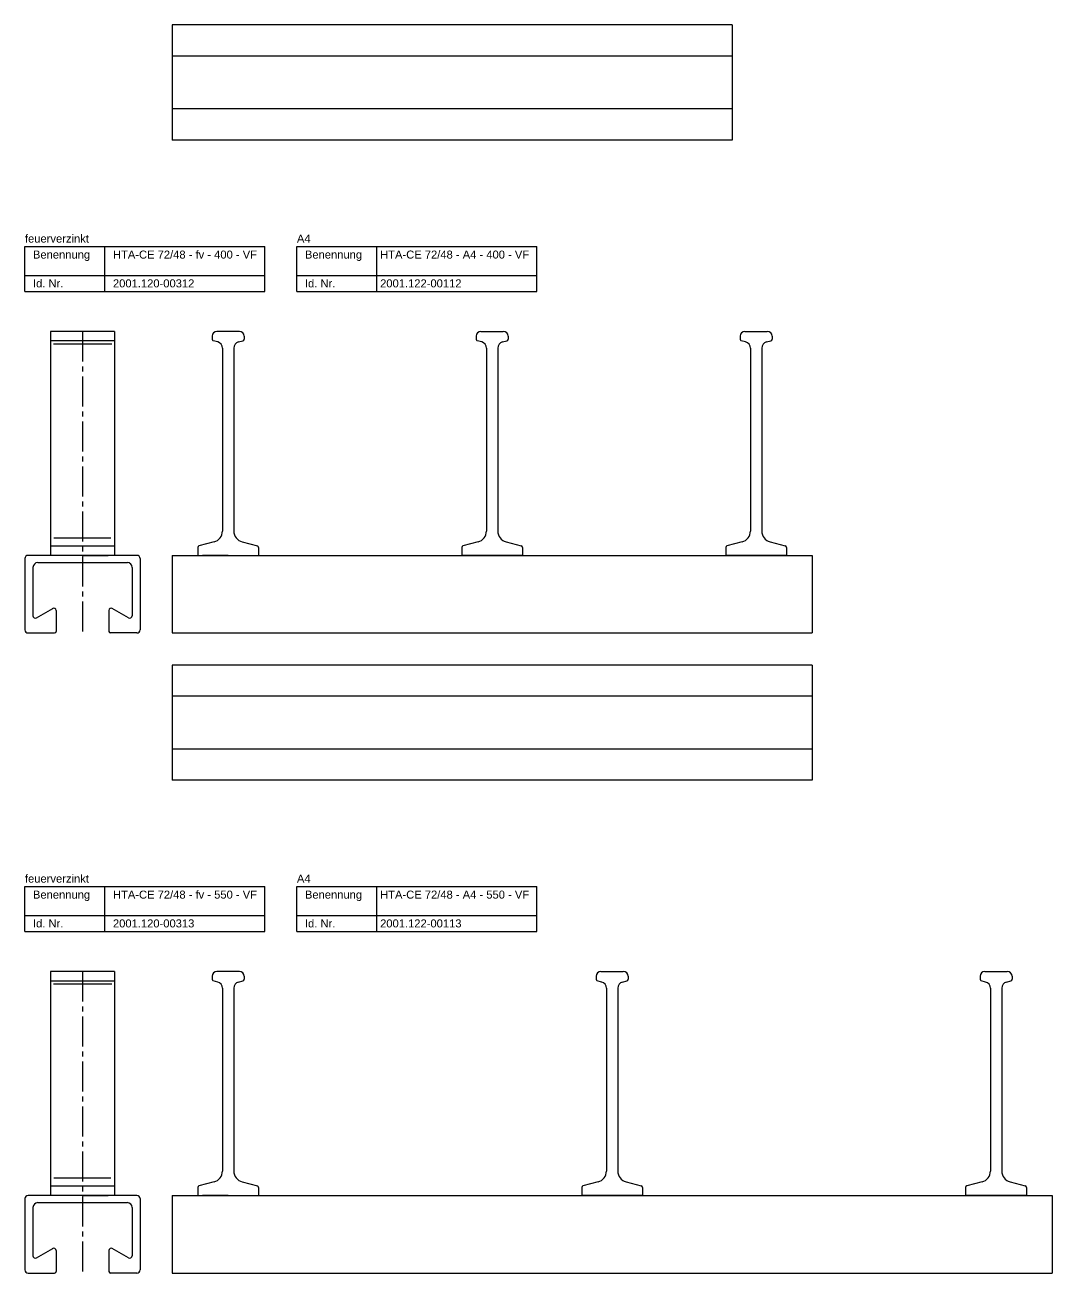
# Model space of a CAD drawing. Header units: millimetres. Extents: x 8733 to 14895, y -778 to 2763.
# Drawn here: x 8733 to 9375, y 114 to 894 of the extents above; entities that cross this region are included whole.
import ezdxf

# ---------------------------------------------------------------- set-up
doc = ezdxf.new("R2010")
doc.units = ezdxf.units.MM
doc.linetypes.add('MITTE2', pattern=[1.125, 0.75, -0.125, 0.125, -0.125])
doc.layers.add('HALFEN', color=2, linetype='CONTINUOUS')
doc.styles.add('ARIAL50', font='arial.ttf', dxfattribs={"height": 5})

msp = doc.modelspace()

# ---------------------------------------------------------------- linework, layer by layer
at = {"layer": 'HALFEN'}
for p, q in [((9174.55, 893.75), (8824.55, 893.75)), ((8824.55, 893.75), (8824.55, 821.75)), ((9174.55, 893.75), (9174.55, 821.75)), ((9174.55, 874.25), (8824.55, 874.25)), ((9174.55, 841.25), (8824.55, 841.25)), ((9174.55, 821.75), (8824.55, 821.75)), ((8732.55, 755.25), (8882.55, 755.25)), ((8732.55, 727.25), (8732.55, 755.25)), ((8782.55, 727.25), (8782.55, 755.25)), ((8882.55, 727.25), (8882.55, 755.25)), ((8902.55, 755.25), (9052.55, 755.25)), ((8902.55, 727.25), (8902.55, 755.25)), ((8952.55, 727.25), (8952.55, 755.25)), ((9052.55, 727.25), (9052.55, 755.25)), ((8732.55, 737.25), (8882.55, 737.25)), ((8902.55, 737.25), (9052.55, 737.25)), ((8732.55, 727.25), (8882.55, 727.25)), ((8902.55, 727.25), (9052.55, 727.25)), ((8788.55, 702.25), (8748.55, 702.25)), ((8748.55, 702.25), (8748.55, 562.25)), ((8788.55, 702.25), (8788.55, 562.25)), ((8866.55, 702.25), (8852.55, 702.25)), ((9017.55, 702.25), (9031.55, 702.25)), ((9182.55, 702.25), (9196.55, 702.25)), ((8788.55, 696.25), (8748.55, 696.25)), ((8849.55, 699.25), (8849.55, 697.32)), ((8853.03, 695.62), (8850.29, 696.35)), ((8866.06, 695.62), (8868.81, 696.35)), ((8869.55, 699.25), (8869.55, 697.32)), ((9014.55, 699.25), (9014.55, 697.32)), ((9018.03, 695.62), (9015.29, 696.35)), ((9031.06, 695.62), (9033.81, 696.35)), ((9034.55, 699.25), (9034.55, 697.32)), ((9179.55, 699.25), (9179.55, 697.32)), ((9183.03, 695.62), (9180.29, 696.35)), ((9196.06, 695.62), (9198.81, 696.35)), ((9199.55, 699.25), (9199.55, 697.32)), ((8856, 691.75), (8856, 577.46)), ((8863.1, 691.75), (8863.1, 577.46)), ((9021, 691.75), (9021, 577.46)), ((9028.1, 691.75), (9028.1, 577.46)), ((9186, 691.75), (9186, 577.46)), ((9193.1, 691.75), (9193.1, 577.46)), ((8850.81, 570.7), (8841.29, 568.15)), ((8868.29, 570.7), (8877.81, 568.15)), ((9015.81, 570.7), (9006.29, 568.15)), ((9033.29, 570.7), (9042.81, 568.15)), ((9180.81, 570.7), (9171.29, 568.15)), ((9198.29, 570.7), (9207.81, 568.15)), ((8802.55, 562.25), (8734.55, 562.25)), ((8748.55, 568.15), (8788.55, 568.15)), ((8768.55, 562.25), (8752.55, 562.25)), ((8768.55, 562.25), (8784.55, 562.25)), ((8824.55, 562.25), (9224.55, 562.25)), ((8824.55, 562.25), (8824.55, 513.75)), ((8840.55, 567.18), (8840.55, 562.25)), ((8840.55, 562.25), (8878.55, 562.25)), ((8859.55, 562.25), (8843.55, 562.25)), ((8859.55, 562.25), (8875.55, 562.25)), ((8878.55, 567.18), (8878.55, 562.25)), ((9005.55, 567.18), (9005.55, 562.25)), ((9043.55, 562.25), (9005.55, 562.25)), ((9024.55, 562.25), (9008.55, 562.25)), ((9024.55, 562.25), (9040.55, 562.25)), ((9043.55, 567.18), (9043.55, 562.25)), ((9170.55, 567.18), (9170.55, 562.25)), ((9208.55, 562.25), (9170.55, 562.25)), ((9189.55, 562.25), (9173.55, 562.25)), ((9189.55, 562.25), (9205.55, 562.25)), ((9208.55, 567.18), (9208.55, 562.25)), ((9224.55, 562.25), (9224.55, 513.75)), ((8732.55, 560.25), (8732.55, 515.75)), ((8737.55, 554.75), (8737.55, 524.55)), ((8740.55, 557.75), (8796.55, 557.75)), ((8799.55, 554.75), (8799.55, 524.55)), ((8804.55, 560.25), (8804.55, 515.75)), ((8739.8, 523.25), (8750.03, 529.16)), ((8752.05, 527.75), (8752.05, 514.75)), ((8785.05, 527.75), (8785.05, 514.75)), ((8797.3, 523.25), (8787.07, 529.16)), ((8734.55, 513.75), (8751.05, 513.75)), ((8802.55, 513.75), (8786.05, 513.75)), ((8824.55, 513.75), (9224.55, 513.75)), ((9224.55, 493.75), (8824.55, 493.75)), ((8824.55, 493.75), (8824.55, 421.75)), ((9224.55, 493.75), (9224.55, 421.75)), ((9224.55, 474.25), (8824.55, 474.25)), ((9224.55, 441.25), (8824.55, 441.25)), ((9224.55, 421.75), (8824.55, 421.75)), ((8732.55, 355.25), (8882.55, 355.25)), ((8732.55, 327.25), (8732.55, 355.25)), ((8782.55, 327.25), (8782.55, 355.25)), ((8882.55, 327.25), (8882.55, 355.25)), ((8902.55, 355.25), (9052.55, 355.25)), ((8902.55, 327.25), (8902.55, 355.25)), ((8952.55, 327.25), (8952.55, 355.25)), ((9052.55, 327.25), (9052.55, 355.25)), ((8732.55, 337.25), (8882.55, 337.25)), ((8902.55, 337.25), (9052.55, 337.25)), ((8732.55, 327.25), (8882.55, 327.25)), ((8902.55, 327.25), (9052.55, 327.25)), ((8788.55, 302.25), (8748.55, 302.25)), ((8748.55, 302.25), (8748.55, 162.25)), ((8788.55, 302.25), (8788.55, 162.25)), ((8849.55, 299.25), (8849.55, 297.32)), ((8866.55, 302.25), (8852.55, 302.25)), ((8869.55, 299.25), (8869.55, 297.32)), ((9089.55, 299.25), (9089.55, 297.32)), ((9092.55, 302.25), (9106.55, 302.25)), ((9109.55, 299.25), (9109.55, 297.32)), ((9329.55, 299.25), (9329.55, 297.32)), ((9332.55, 302.25), (9346.55, 302.25)), ((9349.55, 299.25), (9349.55, 297.32)), ((8788.55, 296.25), (8748.55, 296.25)), ((8853.03, 295.62), (8850.29, 296.35)), ((8856, 291.75), (8856, 177.46)), ((8863.1, 291.75), (8863.1, 177.46)), ((8866.06, 295.62), (8868.81, 296.35)), ((9093.03, 295.62), (9090.29, 296.35)), ((9096, 291.75), (9096, 177.46)), ((9103.1, 291.75), (9103.1, 177.46)), ((9106.06, 295.62), (9108.81, 296.35)), ((9333.03, 295.62), (9330.29, 296.35)), ((9336, 291.75), (9336, 177.46)), ((9343.1, 291.75), (9343.1, 177.46)), ((9346.06, 295.62), (9348.81, 296.35)), ((8748.55, 168.15), (8788.55, 168.15)), ((8840.55, 167.18), (8840.55, 162.25)), ((8850.81, 170.7), (8841.29, 168.15)), ((8868.29, 170.7), (8877.81, 168.15)), ((8878.55, 167.18), (8878.55, 162.25)), ((9080.55, 167.18), (9080.55, 162.25)), ((9090.81, 170.7), (9081.29, 168.15)), ((9108.29, 170.7), (9117.81, 168.15)), ((9118.55, 167.18), (9118.55, 162.25)), ((9320.55, 167.18), (9320.55, 162.25)), ((9330.81, 170.7), (9321.29, 168.15)), ((9348.29, 170.7), (9357.81, 168.15)), ((9358.55, 167.18), (9358.55, 162.25)), ((8732.55, 160.25), (8732.55, 115.75)), ((8802.55, 162.25), (8734.55, 162.25)), ((8740.55, 157.75), (8796.55, 157.75)), ((8768.55, 162.25), (8752.55, 162.25)), ((8768.55, 162.25), (8784.55, 162.25)), ((8804.55, 160.25), (8804.55, 115.75)), ((8824.55, 162.25), (9374.55, 162.25)), ((8824.55, 162.25), (8824.55, 113.75)), ((8840.55, 162.25), (8878.55, 162.25)), ((8859.55, 162.25), (8843.55, 162.25)), ((8859.55, 162.25), (8875.55, 162.25)), ((9118.55, 162.25), (9080.55, 162.25)), ((9099.55, 162.25), (9083.55, 162.25)), ((9099.55, 162.25), (9115.55, 162.25)), ((9358.55, 162.25), (9320.55, 162.25)), ((9339.55, 162.25), (9323.55, 162.25)), ((9339.55, 162.25), (9355.55, 162.25)), ((9374.55, 162.25), (9374.55, 113.75)), ((8737.55, 154.75), (8737.55, 124.55)), ((8799.55, 154.75), (8799.55, 124.55)), ((8739.8, 123.25), (8750.03, 129.16)), ((8752.05, 127.75), (8752.05, 114.75)), ((8785.05, 127.75), (8785.05, 114.75)), ((8797.3, 123.25), (8787.07, 129.16)), ((8734.55, 113.75), (8751.05, 113.75)), ((8802.55, 113.75), (8786.05, 113.75)), ((8824.55, 113.75), (9374.55, 113.75))]:
    msp.add_line(p, q, dxfattribs=at)
at = {"layer": 'HALFEN', "color": 1, "linetype": 'MITTE2', "ltscale": 25}
for p, q in [((8768.55, 702.25), (8768.55, 513.75)), ((8768.55, 302.25), (8768.55, 113.75))]:
    msp.add_line(p, q, dxfattribs=at)
at = {"layer": 'HALFEN', "color": 1}
for p, q in [((8786.79, 694.25), (8750.31, 694.25)), ((8750.57, 573.2), (8786.21, 573.2)), ((8786.79, 294.25), (8750.31, 294.25)), ((8750.57, 173.2), (8786.21, 173.2))]:
    msp.add_line(p, q, dxfattribs=at)
at = {"layer": 'HALFEN'}
for centre, radius, start, end in [((8852.55, 699.25), 3, 90, 180), ((8866.55, 699.25), 3, 0, 90), ((9017.55, 699.25), 3, 90, 180), ((9031.55, 699.25), 3, 0, 90), ((9182.55, 699.25), 3, 90, 180), ((9196.55, 699.25), 3, 0, 90), ((8850.55, 697.32), 1, 180, 255), ((8852, 691.75), 4, 0, 75), ((8867.1, 691.75), 4, 105, 180), ((8868.55, 697.32), 1, 285, 0), ((9015.55, 697.32), 1, 180, 255), ((9017, 691.75), 4, 0, 75), ((9032.1, 691.75), 4, 105, 180), ((9033.55, 697.32), 1, 285, 0), ((9180.55, 697.32), 1, 180, 255), ((9182, 691.75), 4, 0, 75), ((9197.1, 691.75), 4, 105, 180), ((9198.55, 697.32), 1, 285, 0), ((8849, 577.46), 7, 285, 0), ((8870.1, 577.46), 7, 180, 255), ((9014, 577.46), 7, 285, 0), ((9035.1, 577.46), 7, 180, 255), ((9179, 577.46), 7, 285, 0), ((9200.1, 577.46), 7, 180, 255), ((8734.55, 560.25), 2, 90, 180), ((8802.55, 560.25), 2, 0, 90), ((8841.55, 567.18), 1, 105, 180), ((8877.55, 567.18), 1, 0, 75), ((9006.55, 567.18), 1, 105, 180), ((9042.55, 567.18), 1, 0, 75), ((9171.55, 567.18), 1, 105, 180), ((9207.55, 567.18), 1, 0, 75), ((8740.55, 554.75), 3, 90, 180), ((8796.55, 554.75), 3, 0, 90), ((8739.05, 524.55), 1.5, 180, 300), ((8750.55, 527.75), 1.5, 0, 129.71139), ((8786.55, 527.75), 1.5, 50.28861, 180), ((8798.05, 524.55), 1.5, 240, 0), ((8734.55, 515.75), 2, 180, 270), ((8802.55, 515.75), 2, 270, 0), ((8751.05, 514.75), 1, 270, 0), ((8786.05, 514.75), 1, 180, 270), ((8852.55, 299.25), 3, 90, 180), ((8850.55, 297.32), 1, 180, 255), ((8866.55, 299.25), 3, 0, 90), ((8868.55, 297.32), 1, 285, 0), ((9092.55, 299.25), 3, 90, 180), ((9090.55, 297.32), 1, 180, 255), ((9106.55, 299.25), 3, 0, 90), ((9108.55, 297.32), 1, 285, 0), ((9332.55, 299.25), 3, 90, 180), ((9330.55, 297.32), 1, 180, 255), ((9346.55, 299.25), 3, 0, 90), ((9348.55, 297.32), 1, 285, 0), ((8852, 291.75), 4, 0, 75), ((8867.1, 291.75), 4, 105, 180), ((9092, 291.75), 4, 0, 75), ((9107.1, 291.75), 4, 105, 180), ((9332, 291.75), 4, 0, 75), ((9347.1, 291.75), 4, 105, 180), ((8849, 177.46), 7, 285, 0), ((8870.1, 177.46), 7, 180, 255), ((9089, 177.46), 7, 285, 0), ((9110.1, 177.46), 7, 180, 255), ((9329, 177.46), 7, 285, 0), ((9350.1, 177.46), 7, 180, 255), ((8841.55, 167.18), 1, 105, 180), ((8877.55, 167.18), 1, 0, 75), ((9081.55, 167.18), 1, 105, 180), ((9117.55, 167.18), 1, 0, 75), ((9321.55, 167.18), 1, 105, 180), ((9357.55, 167.18), 1, 0, 75), ((8734.55, 160.25), 2, 90, 180), ((8740.55, 154.75), 3, 90, 180), ((8796.55, 154.75), 3, 0, 90), ((8802.55, 160.25), 2, 0, 90), ((8750.55, 127.75), 1.5, 0, 129.71139), ((8786.55, 127.75), 1.5, 50.28861, 180), ((8739.05, 124.55), 1.5, 180, 300), ((8798.05, 124.55), 1.5, 240, 0), ((8734.55, 115.75), 2, 180, 270), ((8751.05, 114.75), 1, 270, 0), ((8786.05, 114.75), 1, 180, 270), ((8802.55, 115.75), 2, 270, 0)]:
    msp.add_arc(centre, radius, start, end, dxfattribs=at)

# ---------------------------------------------------------------- texts
at = {"layer": 'HALFEN', "style": 'ARIAL50'}
for s, p in [('feuerverzinkt', (8732.55, 757.75)), ('A4', (8902.55, 757.75)), ('Benennung', (8737.55, 747.75)), ('HTA-CE 72/48 - fv - 400 - VF', (8787.55, 747.75)), ('Benennung', (8907.55, 747.75)), ('HTA-CE 72/48 - A4 - 400 - VF', (8954.55, 747.75)), ('Id. Nr.', (8737.55, 729.75)), ('2001.120-00312', (8787.55, 729.75)), ('Id. Nr.', (8907.55, 729.75)), ('2001.122-00112', (8954.55, 729.75)), ('feuerverzinkt', (8732.55, 357.75)), ('A4', (8902.55, 357.75)), ('Benennung', (8737.55, 347.75)), ('HTA-CE 72/48 - fv - 550 - VF', (8787.55, 347.75)), ('Benennung', (8907.55, 347.75)), ('HTA-CE 72/48 - A4 - 550 - VF', (8954.55, 347.75)), ('Id. Nr.', (8737.55, 329.75)), ('2001.120-00313', (8787.55, 329.75)), ('Id. Nr.', (8907.55, 329.75)), ('2001.122-00113', (8954.55, 329.75))]:
    msp.add_text(s, height=5, dxfattribs=at).set_placement(p)

doc.saveas('drawing.dxf')
